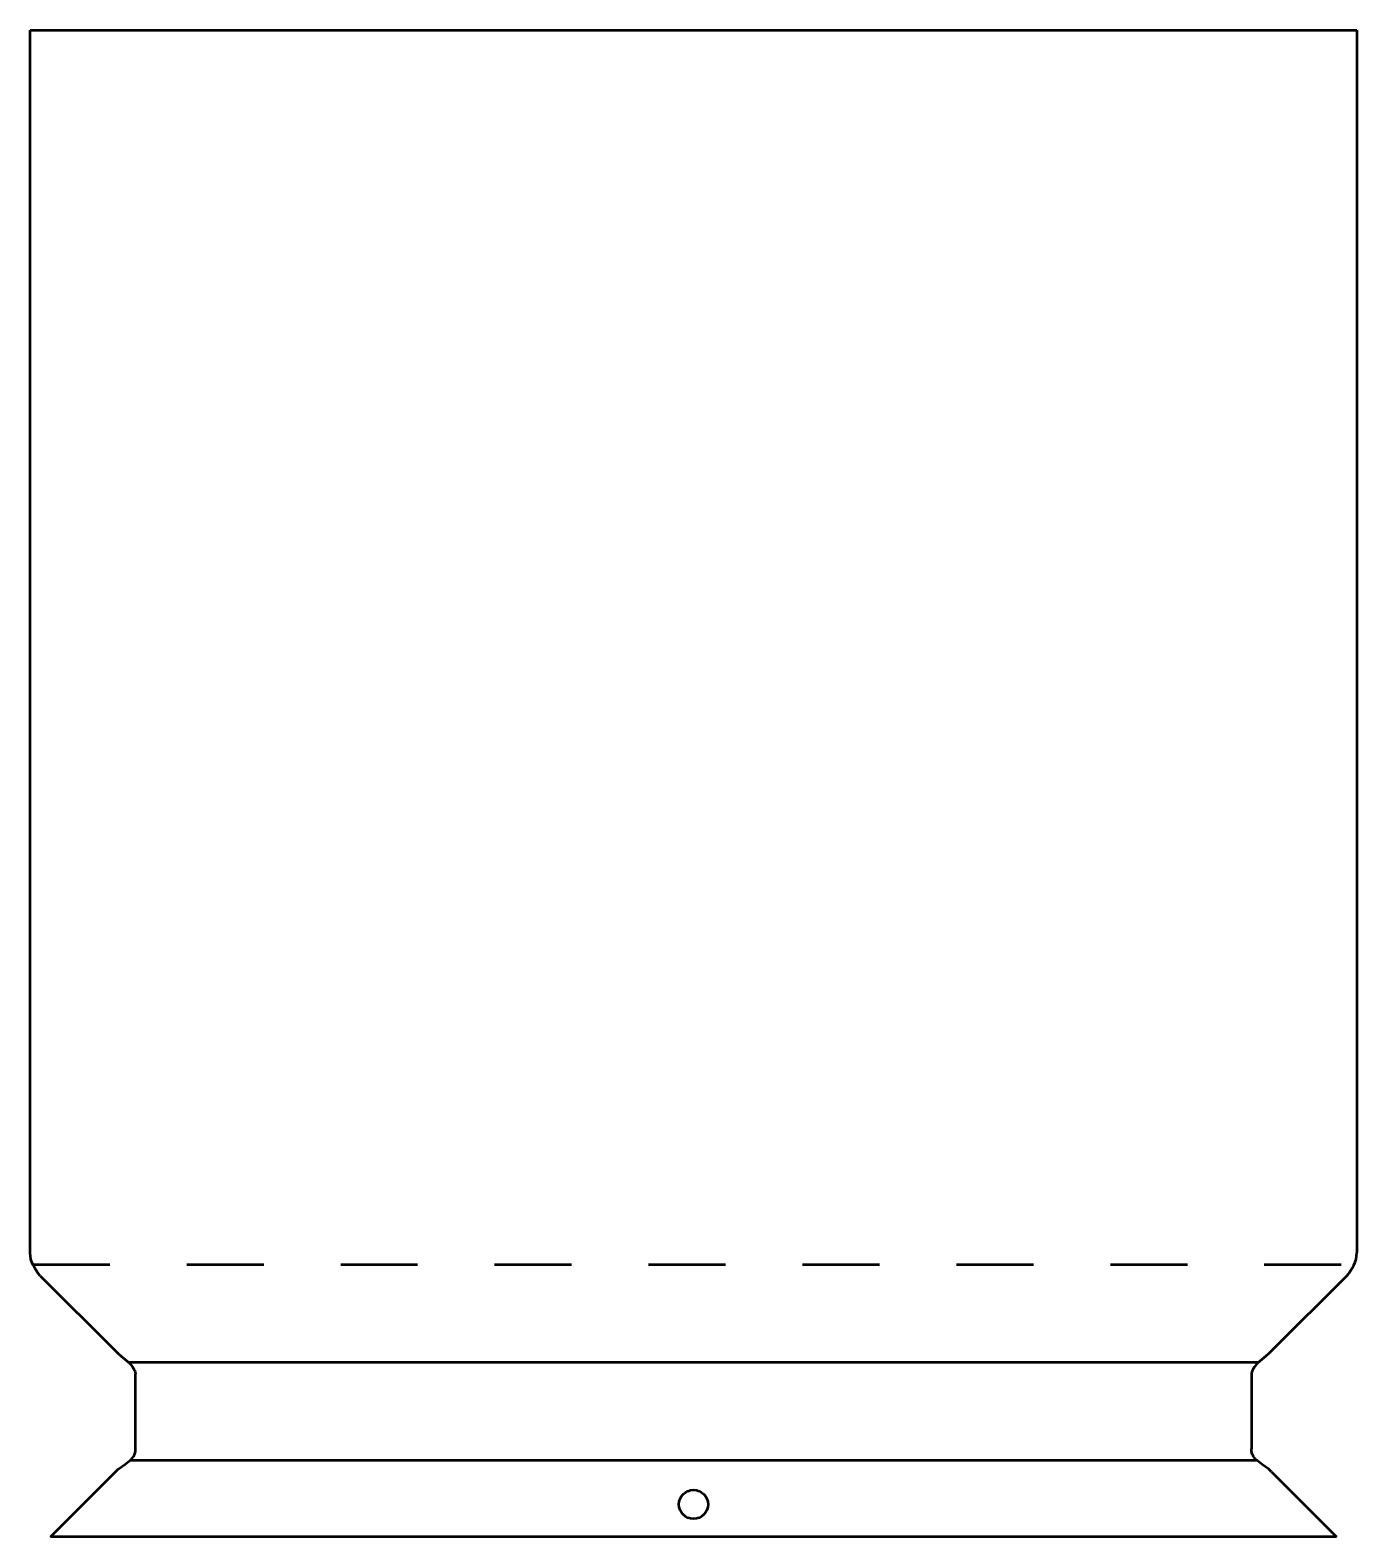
# Model space of a CAD drawing. Header units: inches. Extents: x 0 to 7.86, y -1.68 to 7.24.
import ezdxf

# ---------------------------------------------------------------- set-up
doc = ezdxf.new("R2010")
doc.units = ezdxf.units.IN
doc.header["$MEASUREMENT"] = 0
doc.linetypes.add('Dashed Space', pattern=[0.912, 0.456, -0.456])
for name, color, linetype, lineweight in [('IV_BEND', 3, 'Continuous', 50), ('IV_BEND_DOWN', 3, 'Dashed Space', 50), ('IV_EXTERIOR_PROFILES', 7, 'Continuous', 50), ('IV_INTERIOR_PROFILES', 7, 'Continuous', 50)]:
    doc.layers.add(name, color=color, linetype=linetype, lineweight=lineweight)

msp = doc.modelspace()

# ---------------------------------------------------------------- linework, layer by layer
at = {"layer": 'IV_BEND'}
for p, q in [((7.2764, -0.6486), (0.5836, -0.6486)), ((7.2686, -1.2293), (0.5914, -1.2293))]:
    msp.add_line(p, q, dxfattribs=at)
at = {"layer": 'IV_BEND_DOWN'}
msp.add_line((0.0158, -0.0679), (7.8442, -0.0679), dxfattribs=at)
at = {"layer": 'IV_EXTERIOR_PROFILES'}
for p, q in [((0, 0), (0, 7.245)), ((0, 7.245), (7.86, 7.245)), ((7.86, 7.245), (7.86, 0)), ((0.0013, -0.019), (0, 0)), ((0.0049, -0.0375), (0.0013, -0.019)), ((0.0106, -0.0553), (0.0049, -0.0375)), ((0.0181, -0.0726), (0.0106, -0.0553)), ((0.027, -0.0892), (0.0181, -0.0726)), ((0.0372, -0.1053), (0.027, -0.0892)), ((7.8228, -0.1053), (7.833, -0.0892)), ((7.833, -0.0892), (7.8419, -0.0726)), ((7.8419, -0.0726), (7.8494, -0.0553)), ((7.8494, -0.0553), (7.8551, -0.0375)), ((7.8551, -0.0375), (7.8587, -0.019)), ((7.8587, -0.019), (7.86, 0)), ((0.0483, -0.1208), (0.0372, -0.1053)), ((0.06, -0.1357), (0.0483, -0.1208)), ((0.06, -0.1357), (0.505, -0.5807)), ((7.355, -0.5807), (7.8, -0.1357)), ((7.8, -0.1357), (7.8117, -0.1208)), ((7.8117, -0.1208), (7.8228, -0.1053)), ((0.505, -0.5807), (0.5218, -0.5963)), ((0.5218, -0.5963), (0.5398, -0.6112)), ((0.5398, -0.6112), (0.5757, -0.6412)), ((7.3202, -0.6112), (7.2843, -0.6412)), ((7.3382, -0.5963), (7.3202, -0.6112)), ((7.355, -0.5807), (7.3382, -0.5963)), ((0.5757, -0.6412), (0.5921, -0.6573)), ((0.5921, -0.6573), (0.6063, -0.6749)), ((0.6063, -0.6749), (0.6123, -0.6844)), ((0.6123, -0.6844), (0.6175, -0.6944)), ((0.6175, -0.6944), (0.6218, -0.7051)), ((0.6218, -0.7051), (0.625, -0.7164)), ((7.2382, -0.7051), (7.235, -0.7164)), ((7.2425, -0.6944), (7.2382, -0.7051)), ((7.2477, -0.6844), (7.2425, -0.6944)), ((7.2537, -0.6749), (7.2477, -0.6844)), ((7.2679, -0.6573), (7.2537, -0.6749)), ((7.2843, -0.6412), (7.2679, -0.6573)), ((0.625, -1.1614), (0.625, -0.7164)), ((7.235, -0.7164), (7.235, -1.1614)), ((0.5614, -1.253), (0.5807, -1.2385)), ((0.5807, -1.2385), (0.5981, -1.2228)), ((0.5981, -1.2228), (0.6056, -1.2143)), ((0.6056, -1.2143), (0.6121, -1.2052)), ((0.6121, -1.2052), (0.6175, -1.1955)), ((0.6175, -1.1955), (0.6216, -1.185)), ((0.6216, -1.185), (0.6241, -1.1737)), ((0.6241, -1.1737), (0.625, -1.1614)), ((7.2359, -1.1737), (7.235, -1.1614)), ((7.2384, -1.185), (7.2359, -1.1737)), ((7.2425, -1.1955), (7.2384, -1.185)), ((7.2479, -1.2052), (7.2425, -1.1955)), ((7.2544, -1.2143), (7.2479, -1.2052)), ((7.2619, -1.2228), (7.2544, -1.2143)), ((7.2793, -1.2385), (7.2619, -1.2228)), ((7.2986, -1.253), (7.2793, -1.2385)), ((0.12, -1.6822), (0.505, -1.2972)), ((0.505, -1.2972), (0.5222, -1.2816)), ((0.5222, -1.2816), (0.5414, -1.2671)), ((0.5414, -1.2671), (0.5614, -1.253)), ((7.3186, -1.2671), (7.2986, -1.253)), ((7.3378, -1.2816), (7.3186, -1.2671)), ((7.355, -1.2972), (7.3378, -1.2816)), ((7.355, -1.2972), (7.74, -1.6822)), ((7.74, -1.6822), (0.12, -1.6822))]:
    msp.add_line(p, q, dxfattribs=at)
at = {"layer": 'IV_INTERIOR_PROFILES'}
msp.add_circle((3.93, -1.4897), 0.086, dxfattribs=at)

doc.saveas('drawing.dxf')
